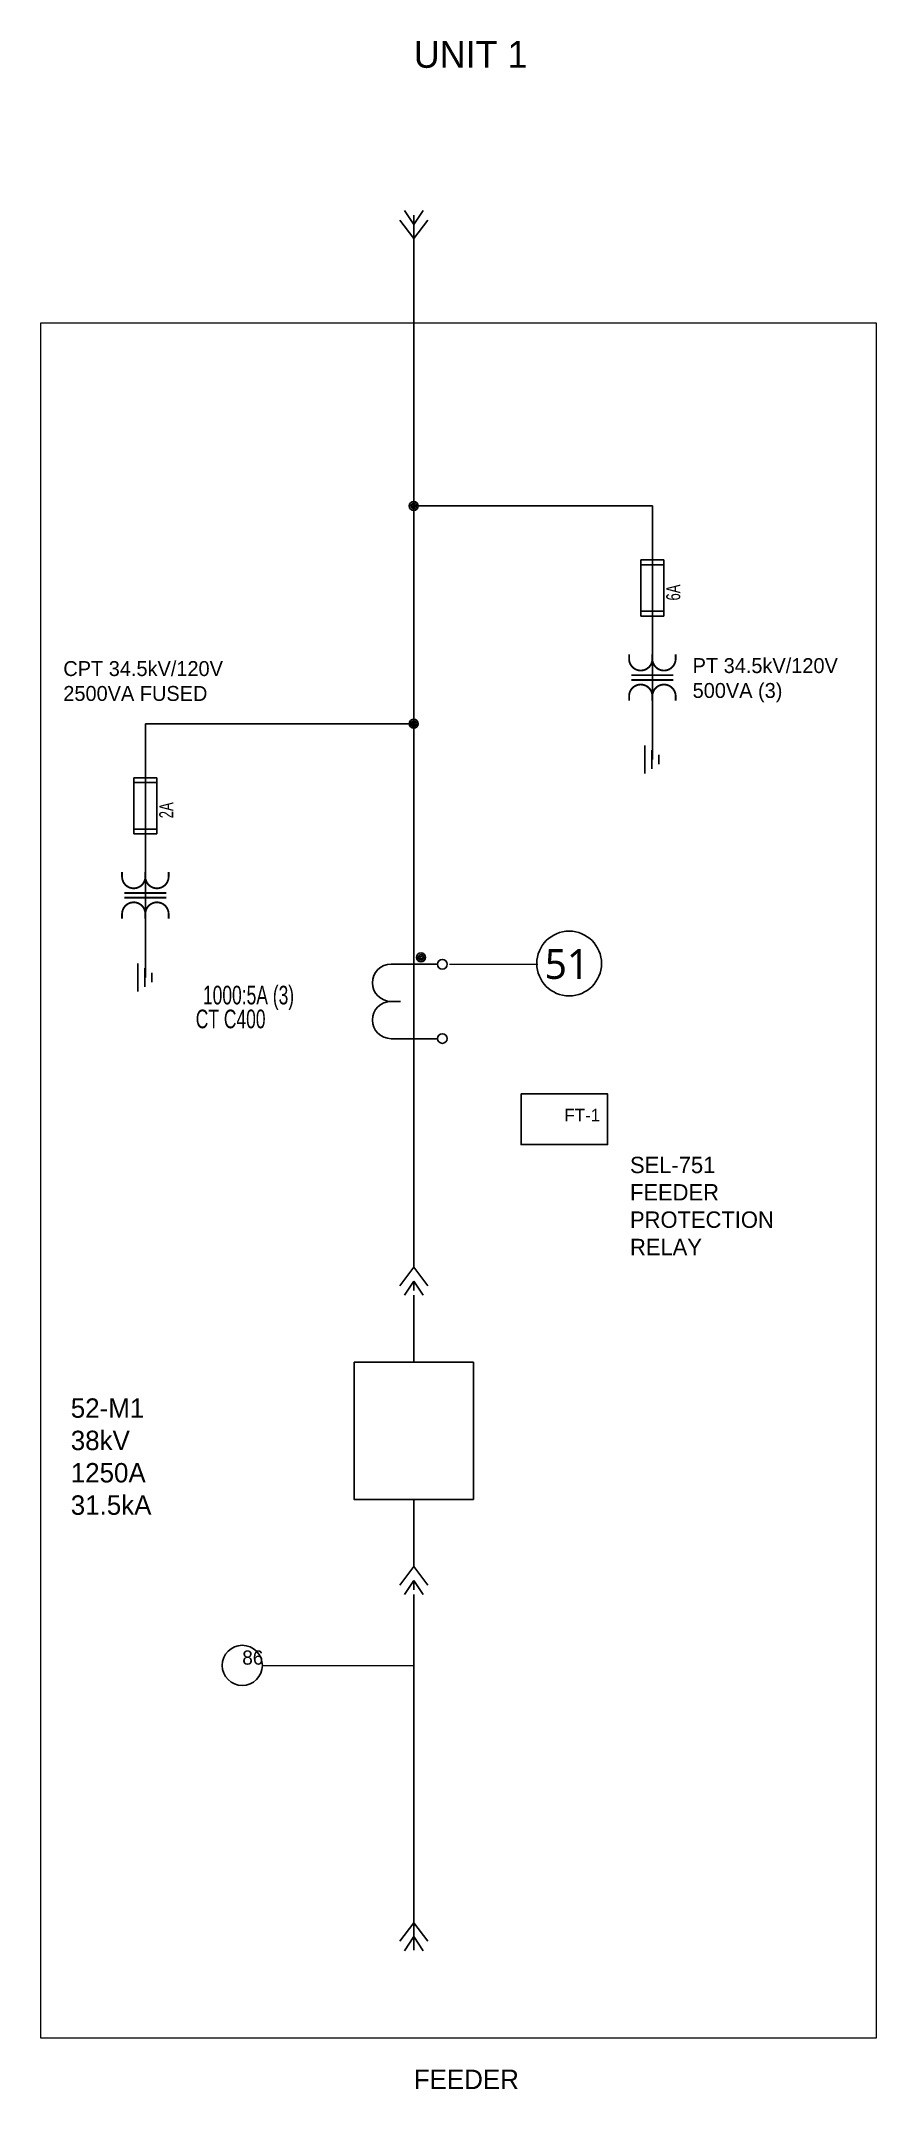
# Model space of a CAD drawing. Header units: metres. Extents: x 0 to 5.6, y 10.7 to 24.4.
import ezdxf
from ezdxf.enums import TextEntityAlignment as Align

# ---------------------------------------------------------------- set-up
doc = ezdxf.new("R2010")
doc.units = ezdxf.units.M
doc.header["$LTSCALE"] = 0.15
for name, color, linetype, lineweight in [('SLD_CONTROL', 7, 'Continuous', 13), ('SLD_CUBICLE', 8, 'Continuous', 13), ('SLD_SYMS', 7, 'Continuous', 25), ('SLD_TEXT', 7, 'Continuous', 13), ('SLD_WIRE', 7, 'Continuous', 25)]:
    doc.layers.add(name, color=color, linetype=linetype, lineweight=lineweight)
doc.styles.add('OpenSans', font='OpenSans-Regular.ttf')
doc.styles.add('WD', font='txt')

# ---------------------------------------------------------------- blocks, each defined once
blk = doc.blocks.new('VCN1PJ')
for p, q in [((0, 0.062), (-0.094, -0.062)), ((0, 0.062), (0.094, -0.062)), ((0, -0.031), (-0.062, -0.125)), ((0, -0.031), (0.062, -0.125)), ((0, -0.031), (0, -0.094))]:
    blk.add_line(p, q)
at = {"style": 'WD', "width": 0.7}
for tag, p in [('INST', (0.229, 0.85)), ('LOC', (-0.062, 0.68)), ('DESC1', (-0.062, 0.511)), ('DESC2', (-0.062, 0.354))]:
    blk.add_attdef(tag, text='', height=0.125, dxfattribs=at).set_placement(p, align=Align.RIGHT)
at = {"style": 'WD'}
blk.add_attdef('TAG1', text='', height=0.125, dxfattribs=at).set_placement((-0.062, 0.094), align=Align.RIGHT)
at = {"linetype": 'Continuous', "style": 'WD', "flags": 8}
blk.add_attdef('TERM02', (0.047, 0.062), '', height=0.125, dxfattribs=at)
at = {"style": 'WD'}
for tag, p, height, flags in [('WDBLKNAM', (-0.132, 0.045), 0.01, 9), ('FAMILY', (-0.132, 0.064), 0.01, 9), ('X2TERM02', (0, 0.062), 0.0125, 1), ('X2TERMDESC02', (0.026, 0.042), 0.01, 1), ('X8TERM01', (0, -0.094), 0.0125, 1), ('X8TERMDESC01', (0.013, -0.115), 0.01, 1)]:
    blk.add_attdef(tag, p, '', height=height, dxfattribs=dict(at, flags=flags))
at = {"linetype": 'Continuous', "style": 'WD', "flags": 9}
for tag, p in [('MFG', (-0.109, 0)), ('CAT', (-0.107, 0.019)), ('ASSYCODE', (-0.109, -0.014))]:
    blk.add_attdef(tag, text='', height=0.01, dxfattribs=at).set_placement(p, align=Align.CENTER)
at = {"style": 'WD'}
for tag, p in [('X4LINK', (-0.125, -0.062)), ('X1LINK', (0.125, -0.062))]:
    blk.add_attdef(tag, p, '', height=0.01, dxfattribs=at)
at = {"linetype": 'Continuous', "style": 'WD', "flags": 8}
blk.add_attdef('TERM01', text='', height=0.125, dxfattribs=at).set_placement((0.047, -0.156), align=Align.TOP_LEFT)
blk = doc.blocks.new('WDDOT')
for radius in [0.03, 0.0187, 0.00929]:
    blk.add_circle((0, 0), radius)
blk = doc.blocks.new('VXF1CT')
for p, q in [((-0.344, 0.25), (-0.032, 0.25)), ((-0.344, 0), (-0.281, 0)), ((-0.344, -0.25), (-0.032, -0.25))]:
    blk.add_line(p, q)
for centre in [(0, 0.249), (0, -0.249)]:
    blk.add_circle(centre, 0.0322)
for centre in [(-0.344, 0.125), (-0.344, -0.125)]:
    blk.add_arc(centre, 0.125, 90, 270)
at = {"linetype": 'Continuous', "style": 'WD', "flags": 8}
for tag, p in [('TERM02', (-0.045, 0.267)), ('TERM01', (-0.055, -0.231))]:
    blk.add_attdef(tag, text='', height=0.125, dxfattribs=at).set_placement(p, align=Align.RIGHT)
at = {"style": 'WD'}
for tag, p, height, flags in [('X2TERM02', (0, 0.281), 0.0125, 1), ('FAMILY', (-0.196, 0.191), 0.01, 9), ('X1TERM02', (0.032, 0.249), 0.0125, 1), ('X8TERM01', (0, -0.283), 0.0125, 1), ('X1TERM01', (0.032, -0.251), 0.0125, 1)]:
    blk.add_attdef(tag, p, '', height=height, dxfattribs=dict(at, flags=flags))
at = {"linetype": 'Continuous', "style": 'WD', "flags": 9}
for tag, p in [('MFG', (-0.173, 0.143)), ('CAT', (-0.171, 0.162)), ('ASSYCODE', (-0.171, 0.119))]:
    blk.add_attdef(tag, text='', height=0.01, dxfattribs=at).set_placement(p, align=Align.CENTER)
at = {"style": 'WD'}
blk.add_attdef('TAG1', (0.281, 0.031), '', height=0.125, dxfattribs=at)
blk.add_attdef('TYPE', text='', height=0.125, dxfattribs=at).set_placement((-0.047, -0.047), align=Align.CENTER)
at = {"style": 'WD', "width": 0.7}
blk.add_attdef('RATING1', (0.281, -0.125), '', height=0.125, dxfattribs=at)
for tag, p in [('INST', (-0.227, -0.422)), ('LOC', (-0.201, -0.601)), ('DESC1', (-0.201, -0.757)), ('DESC2', (-0.201, -0.914))]:
    blk.add_attdef(tag, text='', height=0.125, dxfattribs=at).set_placement(p, align=Align.CENTER)
blk = doc.blocks.new('VFU1')
for p, q in [((-0.078, -0.188), (-0.078, 0.188)), ((-0.078, 0.188), (0.078, 0.188)), ((-0.078, 0.156), (0.078, 0.156)), ((0.078, 0.188), (0.078, -0.188)), ((-0.078, -0.156), (0.078, -0.156)), ((0.078, -0.188), (-0.078, -0.188))]:
    blk.add_line(p, q)
at = {"linetype": 'Continuous', "style": 'WD'}
for tag, height, flags, p in [('TERM01', 0.0625, 8, (-0.055, 0.207)), ('MFG', 0.01, 9, (-0.08, -0.088)), ('CAT', 0.01, 9, (-0.08, -0.073))]:
    blk.add_attdef(tag, text='', height=height, dxfattribs=dict(at, flags=flags)).set_placement(p, align=Align.RIGHT)
at = {"style": 'WD', "width": 0.7}
blk.add_attdef('RATING1', text='', height=0.0938, rotation=90, dxfattribs=at).set_placement((0, 0), align=Align.MIDDLE_CENTER)
at = {"color": 7, "style": 'WD', "flags": 1}
for tag, p in [('X2TERM01', (0, 0.188)), ('X8TERM02', (0, -0.188))]:
    blk.add_attdef(tag, p, '', height=0.0109, dxfattribs=at)
at = {"style": 'WD'}
for tag, p, height, width in [('LOC', (0.281, 0.078), 0.0625, 0.7), ('INST', (0.281, 0.163), 0.0625, 0.7), ('TAG1', (0.158, -0.061), 0.109, 0.9), ('DESC1', (0.281, -0.196), 0.0625, 0.7), ('DESC2', (0.281, -0.29), 0.0625, 0.7), ('DESC3', (0.281, -0.375), 0.0625, 0.7)]:
    blk.add_attdef(tag, p, '', height=height, dxfattribs=dict(at, width=width))
at = {"color": 7, "style": 'WD'}
for tag, p in [('X4LINK', (-0.125, 0)), ('X1LINK', (0.141, 0))]:
    blk.add_attdef(tag, p, '', height=0.01, dxfattribs=at)
at = {"linetype": 'Continuous', "style": 'WD', "flags": 9}
blk.add_attdef('ASSYCODE', text='', height=0.01, dxfattribs=at).set_placement((-0.098, -0.108), align=Align.CENTER)
at = {"style": 'WD', "flags": 9}
blk.add_attdef('FAMILY', text='', height=0.01, dxfattribs=at).set_placement((-0.08, -0.036), align=Align.RIGHT)
at = {"linetype": 'Continuous', "style": 'WD', "flags": 8}
blk.add_attdef('TERM02', text='', height=0.0625, dxfattribs=at).set_placement((-0.041, -0.213), align=Align.TOP_RIGHT)
blk = doc.blocks.new('VXF1T1_1-')
at = {"const_width": 0.0125}
for points in [[(-0.156, 0.156), (-0.156, 0.125)], [(0, 0.156), (0, 0.125)], [(0.156, 0.156), (0.156, 0.125)], [(-0.141, 0.016), (0.141, 0.016)], [(-0.156, -0.156), (-0.156, -0.125)], [(-0.141, -0.016), (0.141, -0.016)], [(0, -0.156), (0, -0.125)], [(0.156, -0.156), (0.156, -0.125)]]:
    blk.add_lwpolyline(points, dxfattribs=at)
for points in [[(-0.156, 0.125, 1.000009), (0, 0.125)], [(0, 0.125, 1.000009), (0.156, 0.125)], [(0, -0.125, 1.000009), (-0.156, -0.125)], [(0.156, -0.125, 1.000009), (0, -0.125)]]:
    blk.add_lwpolyline(points, format="xyb", dxfattribs=at)
at = {"linetype": 'Continuous', "style": 'WD', "width": 0.85, "flags": 8}
blk.add_attdef('TERM01', text='', height=0.125, dxfattribs=at).set_placement((-0.055, 0.238), align=Align.RIGHT)
at = {"style": 'WD', "width": 0.85}
for tag, p in [('INST', (0.203, 0.281)), ('LOC', (0.203, 0.109)), ('TAG1', (0.205, -0.061)), ('DESC1', (0.203, -0.234)), ('DESC2', (0.203, -0.406)), ('DESC3', (0.203, -0.578))]:
    blk.add_attdef(tag, p, '', height=0.125, dxfattribs=at)
for tag, p in [('RATING1', (-0.281, 0.031)), ('RATING2', (-0.281, -0.141))]:
    blk.add_attdef(tag, text='', height=0.125, dxfattribs=at).set_placement(p, align=Align.RIGHT)
at = {"color": 7, "style": 'WD', "flags": 1}
for tag, p in [('X2TERM01', (0, 0.156)), ('X8TERM02', (0, -0.156))]:
    blk.add_attdef(tag, p, '', height=0.0125, dxfattribs=at)
at = {"linetype": 'Continuous', "style": 'WD', "flags": 9}
blk.add_attdef('ASSYCODE', text='', height=0.01, dxfattribs=at).set_placement((-0.216, -0.091), align=Align.CENTER)
at = {"style": 'WD', "flags": 9}
for tag, p in [('FAMILY', (-0.205, -0.021)), ('WDTYPE', (-0.191, -0.138)), ('WDBLKNAM', (-0.191, -0.153))]:
    blk.add_attdef(tag, text='', height=0.01, dxfattribs=at).set_placement(p, align=Align.RIGHT)
at = {"linetype": 'Continuous', "style": 'WD', "flags": 9}
for tag, p in [('MFG', (-0.205, -0.073)), ('CAT', (-0.205, -0.058))]:
    blk.add_attdef(tag, text='', height=0.01, dxfattribs=at).set_placement(p, align=Align.RIGHT)
at = {"linetype": 'Continuous', "style": 'WD', "width": 0.85, "flags": 8}
blk.add_attdef('TERM02', text='', height=0.125, dxfattribs=at).set_placement((-0.041, -0.213), align=Align.TOP_RIGHT)
blk = doc.blocks.new('HGND2')
for p, q in [((0, 0.09375), (0, -0.09375)), ((0.046875, 0.0625), (0.046875, -0.0625)), ((0.09375, 0.03125), (0.09375, -0.03125))]:
    blk.add_line(p, q)
at = {"style": 'WD', "flags": 1}
blk.add_attdef('X4TERM01', (0, 0), '', height=0.01, dxfattribs=at)
blk = doc.blocks.new('DEVICE_BUBBLE')
blk.add_circle((-0.008, 0.004), 0.217)
at = {"style": 'OpenSans'}
blk.add_attdef('DB', (-0.172, -0.099), '', height=0.2, dxfattribs=at)

msp = doc.modelspace()

# ---------------------------------------------------------------- linework, layer by layer
at = {"layer": 'SLD_CONTROL'}
for p, q in [((2.74, 18.21125), (3.333, 18.21125)), ((1.485, 13.51), (2.5, 13.51))]:
    msp.add_line(p, q, dxfattribs=at)
at = {"layer": 'SLD_CUBICLE'}
msp.add_lwpolyline([(0, 22.51), (5.6, 22.51), (5.6, 11.01), (0, 11.01)], close=True, dxfattribs=at)
at = {"layer": 'SLD_SYMS'}
for points in [[(3.22, 17.34125), (3.8, 17.34125), (3.8, 17.00125), (3.22, 17.00125)], [(2.1, 15.5425), (2.9, 15.5425), (2.9, 14.6225), (2.1, 14.6225)]]:
    msp.add_lwpolyline(points, close=True, dxfattribs=at)
msp.add_circle((1.35, 13.51), 0.135, dxfattribs=at)
at = {"layer": 'SLD_WIRE'}
for p, q in [((2.5, 23.2), (2.5, 16.18)), ((2.5, 21.2825), (4.1, 21.2825)), ((4.1, 21.2825), (4.1, 19.5825)), ((2.5, 19.8225), (0.7, 19.8225)), ((0.7, 19.8225), (0.7, 18.1225)), ((2.5, 15.9925), (2.5, 15.5425)), ((2.5, 14.6225), (2.5, 14.1725)), ((2.5, 13.985), (2.5, 11.6))]:
    msp.add_line(p, q, dxfattribs=at)

# ---------------------------------------------------------------- block references
at = {"layer": 'SLD_SYMS', "rotation": 180}
msp.add_blockref('VCN1PJ', (2.5, 23.1375), dxfattribs=at)
at = {"layer": 'SLD_SYMS'}
for name, p in [('WDDOT', (2.5, 21.2825)), ('VXF1T1_1-', (4.1, 20.1325)), ('WDDOT', (2.5, 19.8225)), ('HGND2', (4.05, 19.5825)), ('VXF1T1_1-', (0.7, 18.6725)), ('WDDOT', (2.549, 18.25625)), ('HGND2', (0.65, 18.1225)), ('VCN1PJ', (2.5, 16.1175)), ('VCN1PJ', (2.5, 14.11)), ('VCN1PJ', (2.5, 11.7225))]:
    msp.add_blockref(name, p, dxfattribs=at)
ref = msp.add_blockref('VFU1', (4.1, 20.7325), dxfattribs=at)
ref.add_attrib('RATING1', '6A', dxfattribs={"layer": '0', "height": 0.09375, "rotation": 90, "style": 'WD', "width": 0.7}).set_placement((4.24, 20.7025), align=Align.MIDDLE_CENTER)
ref = msp.add_blockref('VFU1', (0.7, 19.2725), dxfattribs=at)
ref.add_attrib('RATING1', '2A', dxfattribs={"layer": '0', "height": 0.09375, "rotation": 90, "style": 'WD', "width": 0.7}).set_placement((0.84, 19.2425), align=Align.MIDDLE_CENTER)
msp.add_blockref('DEVICE_BUBBLE', (3.55, 18.21125), dxfattribs=at).add_auto_attribs({'DB': '51'})
ref = msp.add_blockref('VXF1CT', (2.692, 17.96125), dxfattribs=at)
ref.add_attrib('DESC1', '1000:5A (3)', dxfattribs={"layer": '0', "height": 0.125, "style": 'WD', "width": 0.7}).set_placement((1.392, 17.94125), align=Align.CENTER)
ref.add_attrib('DESC2', 'CT C400', dxfattribs={"layer": '0', "height": 0.125, "style": 'WD', "width": 0.7}).set_placement((1.272, 17.78125), align=Align.CENTER)

# ---------------------------------------------------------------- texts
at = {"layer": 'SLD_TEXT', "attachment_point": 1}
for s, insert, char_height in [('\\pxqc;UNIT 1', (2.5, 24.4), 0.18), ('CPT 34.5kV/120V\\P2500VA FUSED', (0.15, 20.2425), 0.1), ('PT 34.5kV/120V\\P500VA (3)', (4.37, 20.2625), 0.1), ('\\pxqc;FT-1', (3.51, 17.24125), 0.085), ('SEL-751\\PFEEDER\\PPROTECTION\\PRELAY', (3.95, 16.92), 0.11), ('52-M1\\P38kV\\P1250A\\P31.5kA', (0.2, 15.3), 0.13), ('\\pxqc;86', (1.35, 13.61), 0.095), ('\\pxqc;FEEDER', (2.5, 10.8), 0.13)]:
    msp.add_mtext(s, dxfattribs=dict(at, insert=insert, char_height=char_height))

doc.saveas('drawing.dxf')
